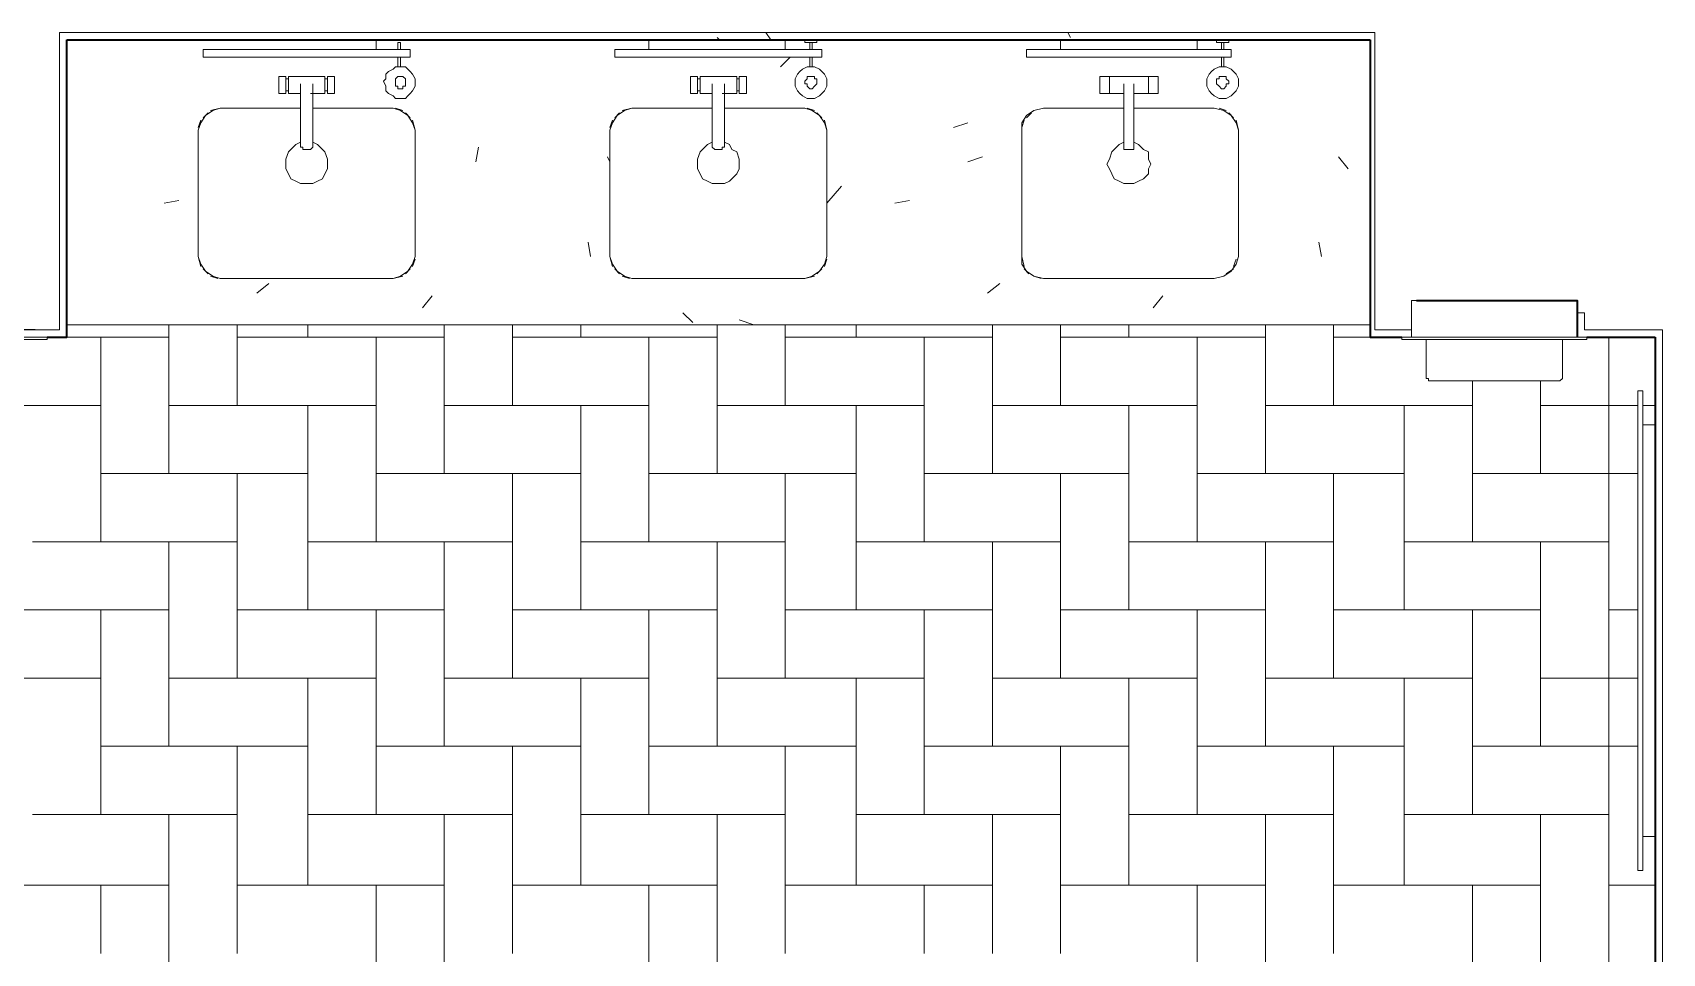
# Model space of a CAD drawing. Header units: inches. Extents: x 41 to 295, y 38 to 271.
# Drawn here: x 272.8 to 284.69, y 175.57 to 182.29 of the extents above; entities that cross this region are included whole.
import ezdxf

# ---------------------------------------------------------------- set-up
doc = ezdxf.new("R2010")
doc.units = ezdxf.units.IN
doc.header["$MEASUREMENT"] = 0

msp = doc.modelspace()

# ---------------------------------------------------------------- linework, layer by layer
msp.add_line((272.818, 180.124), (271.573, 180.124))
at = {"color": 7, "lineweight": 13}
for points in [[(272.818, 180.124), (272.996, 180.124), (272.996, 182.24), (272.996, 182.293)], [(272.996, 182.293), (282.595, 182.293)], [(282.595, 182.293), (282.595, 182.24)], [(282.595, 180.124), (282.595, 182.24)], [(284.693, 180.124), (284.64, 180.124), (284.124, 180.124), (284.124, 180.249), (284.071, 180.249)], [(282.862, 180.124), (282.595, 180.124)], [(284.64, 179.431), (284.64, 180.071), (284.178, 180.071)], [(284.64, 169.867), (284.693, 169.867), (284.693, 180.124)], [(284.64, 175.573), (284.64, 176.427)]]:
    msp.add_lwpolyline(points, dxfattribs=at)
at = {"color": 7, "lineweight": 35}
for points in [[(272.907, 180.071), (273.049, 180.071), (273.049, 182.24)], [(273.049, 182.24), (282.56, 182.24)], [(282.56, 182.24), (282.56, 180.071), (282.791, 180.071)], [(282.898, 180.338), (284.071, 180.338), (284.071, 180.071)], [(284.142, 180.071), (284.64, 180.071)], [(284.64, 180.071), (284.64, 169.92)]]:
    msp.add_lwpolyline(points, dxfattribs=at)
at = {"color": 7, "lineweight": 9}
for points in [[(275.306, 182.169), (275.306, 182.24), (274.293, 182.24), (273.049, 182.24), (273.049, 180.16), (282.56, 180.16), (282.56, 182.24)], [(277.635, 182.24), (277.298, 182.24), (275.307, 182.24)], [(275.485, 182.222), (275.466, 182.222), (275.466, 182.169)], [(275.466, 182.169), (275.485, 182.169), (275.485, 182.222)], [(277.298, 182.169), (277.298, 182.24), (278.293, 182.24), (278.293, 182.169)], [(277.813, 182.24), (277.795, 182.258)], [(278.293, 182.24), (277.973, 182.24)], [(278.187, 182.24), (278.151, 182.293)], [(281.298, 182.169), (281.298, 182.24), (280.302, 182.24), (278.293, 182.24)], [(278.595, 182.24), (278.364, 182.24), (278.595, 182.24)], [(278.435, 182.24), (278.524, 182.24), (278.435, 182.24)], [(278.524, 182.24), (278.524, 182.222), (278.435, 182.222)], [(278.435, 182.222), (278.435, 182.24), (278.524, 182.24)], [(278.489, 182.222), (278.489, 182.169), (278.471, 182.169)], [(278.489, 182.222), (278.471, 182.222)], [(278.489, 182.222), (278.471, 182.222), (278.471, 182.169)], [(278.471, 182.222), (278.471, 182.222)], [(280.64, 182.24), (280.302, 182.24)], [(280.302, 182.24), (280.302, 182.169)], [(280.373, 182.258), (280.355, 182.293)], [(281.298, 182.24), (280.96, 182.24)], [(282.56, 182.24), (281.298, 182.24)], [(281.6, 182.24), (281.369, 182.24), (281.6, 182.24)], [(281.44, 182.24), (281.529, 182.24), (281.44, 182.24)], [(281.529, 182.24), (281.529, 182.222), (281.44, 182.222)], [(281.44, 182.222), (281.44, 182.24), (281.529, 182.24)], [(281.493, 182.222), (281.476, 182.222)], [(281.493, 182.222), (281.476, 182.222), (281.476, 182.169)], [(281.476, 182.169), (281.493, 182.169), (281.493, 182.222)], [(281.476, 182.222), (281.476, 182.222)], [(274.044, 182.169), (274.044, 182.115)], [(275.538, 182.115), (275.52, 182.115), (275.502, 182.115), (275.485, 182.115), (275.466, 182.115), (274.133, 182.115), (274.116, 182.115), (274.098, 182.115), (274.08, 182.115), (274.062, 182.115), (274.044, 182.115), (274.062, 182.115), (274.08, 182.115), (274.098, 182.115), (274.116, 182.115), (274.133, 182.115), (275.466, 182.115), (275.485, 182.115), (275.466, 182.115), (275.466, 182.044)], [(274.133, 182.169), (274.115, 182.169), (274.133, 182.169)], [(274.133, 182.169), (274.115, 182.169), (274.133, 182.169)], [(274.133, 182.115), (274.115, 182.115), (274.133, 182.115)], [(275.485, 182.115), (275.466, 182.115), (274.133, 182.115), (274.116, 182.115), (274.133, 182.115)], [(275.306, 182.169), (274.293, 182.169)], [(275.466, 182.115), (275.485, 182.115), (275.502, 182.115), (275.52, 182.115), (275.538, 182.115), (275.555, 182.115), (275.555, 182.169)], [(275.485, 182.169), (275.466, 182.169), (275.485, 182.169), (275.502, 182.169), (275.52, 182.169), (275.538, 182.169), (275.555, 182.169)], [(275.538, 182.169), (275.52, 182.169), (275.502, 182.169), (275.485, 182.169), (275.466, 182.169)], [(275.466, 182.115), (275.485, 182.115)], [(275.485, 182.044), (275.485, 182.115)], [(278.471, 182.169), (277.138, 182.169), (277.12, 182.169), (277.102, 182.169), (277.084, 182.169), (277.067, 182.169), (277.049, 182.169), (277.049, 182.115)], [(277.049, 182.115), (277.067, 182.115), (277.084, 182.115), (277.102, 182.115), (277.12, 182.115), (277.138, 182.115), (278.471, 182.115), (278.489, 182.115), (278.471, 182.115), (277.138, 182.115)], [(277.067, 182.169), (277.084, 182.169), (277.102, 182.169), (277.12, 182.169), (277.138, 182.169), (278.471, 182.169), (278.489, 182.169), (278.471, 182.169)], [(277.067, 182.115), (277.084, 182.115), (277.102, 182.115), (277.12, 182.115), (277.138, 182.115)], [(277.138, 182.169), (277.12, 182.169), (277.138, 182.169)], [(277.138, 182.169), (277.12, 182.169), (277.138, 182.169)], [(277.138, 182.115), (277.12, 182.115), (277.138, 182.115)], [(278.489, 182.115), (278.471, 182.115), (277.138, 182.115), (277.12, 182.115), (277.138, 182.115)], [(278.293, 182.169), (277.298, 182.169)], [(278.258, 182.044), (278.329, 182.115)], [(278.471, 182.044), (278.471, 182.115), (278.489, 182.115)], [(278.489, 182.044), (278.489, 182.115)], [(278.56, 182.115), (278.56, 182.169)], [(281.476, 182.169), (280.142, 182.169), (280.107, 182.169), (280.089, 182.169), (280.071, 182.169), (280.053, 182.169), (280.053, 182.115)], [(281.493, 182.115), (281.476, 182.115), (280.142, 182.115), (280.107, 182.115), (280.089, 182.115), (280.071, 182.115), (280.053, 182.115)], [(280.071, 182.169), (280.089, 182.169), (280.107, 182.169), (280.142, 182.169), (281.476, 182.169), (281.493, 182.169), (281.476, 182.169)], [(280.071, 182.115), (280.089, 182.115), (280.107, 182.115), (280.142, 182.115)], [(281.493, 182.115), (281.476, 182.115), (280.142, 182.115), (280.124, 182.115), (280.107, 182.115), (280.124, 182.115), (280.142, 182.115)], [(280.142, 182.115), (281.476, 182.115), (281.493, 182.115), (281.476, 182.115), (281.476, 182.044)], [(281.298, 182.169), (280.302, 182.169)], [(281.476, 182.169), (281.493, 182.169), (281.511, 182.169), (281.529, 182.169), (281.547, 182.169), (281.529, 182.169), (281.511, 182.169), (281.493, 182.169), (281.476, 182.169), (281.333, 182.169)], [(281.476, 182.169), (281.476, 182.169)], [(281.493, 182.044), (281.493, 182.115)], [(281.547, 182.115), (281.547, 182.169)], [(274.649, 181.973), (274.596, 181.973)], [(274.933, 181.973), (274.667, 181.973)], [(275.004, 181.973), (274.951, 181.973)], [(277.653, 181.973), (277.6, 181.973)], [(277.938, 181.973), (277.671, 181.973)], [(278.009, 181.973), (277.955, 181.973)], [(280.658, 181.973), (280.587, 181.973)], [(280.942, 181.973), (280.658, 181.973)], [(281.013, 181.973), (280.942, 181.973)], [(274.667, 181.955), (274.649, 181.955)], [(274.649, 181.867), (274.667, 181.867)], [(274.756, 181.92), (274.756, 181.884), (274.756, 181.831), (274.756, 181.742), (274.756, 181.653), (274.756, 181.547), (274.756, 181.476)], [(274.809, 181.44), (274.827, 181.44), (274.844, 181.458), (274.844, 181.476), (274.844, 181.547), (274.844, 181.653), (274.844, 181.742), (274.844, 181.831), (274.844, 181.884), (274.844, 181.92)], [(274.951, 181.955), (274.933, 181.955)], [(274.933, 181.867), (274.951, 181.867)], [(277.671, 181.955), (277.653, 181.955)], [(277.653, 181.867), (277.671, 181.867)], [(277.76, 181.92), (277.76, 181.884), (277.76, 181.831), (277.76, 181.742), (277.76, 181.653), (277.76, 181.547), (277.76, 181.476)], [(277.795, 181.44), (277.813, 181.44), (277.831, 181.44), (277.831, 181.458), (277.849, 181.458), (277.849, 181.476), (277.849, 181.547), (277.849, 181.653), (277.849, 181.742), (277.849, 181.831), (277.849, 181.884), (277.849, 181.92)], [(277.955, 181.955), (277.938, 181.955)], [(277.938, 181.867), (277.955, 181.867)], [(280.658, 181.955), (280.658, 181.955)], [(280.658, 181.867), (280.658, 181.867)], [(280.764, 181.92), (280.764, 181.884), (280.764, 181.831), (280.764, 181.742), (280.764, 181.653), (280.764, 181.547), (280.764, 181.476)], [(280.8, 181.44), (280.818, 181.44), (280.836, 181.44), (280.836, 181.458), (280.836, 181.476), (280.836, 181.547), (280.836, 181.653), (280.836, 181.742), (280.836, 181.831), (280.836, 181.884), (280.836, 181.92)], [(280.942, 181.955), (280.942, 181.955)], [(280.942, 181.867), (280.942, 181.867)], [(275.573, 181.653), (275.591, 181.582), (275.591, 180.658), (275.573, 180.604), (275.538, 180.551), (275.485, 180.516), (275.431, 180.498), (274.169, 180.498), (274.116, 180.516), (274.062, 180.551), (274.027, 180.604), (274.009, 180.658), (274.009, 181.582), (274.027, 181.635), (274.062, 181.689), (274.116, 181.724), (274.169, 181.742), (274.756, 181.742)], [(274.009, 181.582), (274.027, 181.635), (274.062, 181.689), (274.115, 181.724), (274.169, 181.742), (274.098, 181.724)], [(274.169, 181.742), (274.756, 181.742)], [(274.596, 181.849), (274.649, 181.849)], [(274.667, 181.849), (274.756, 181.849)], [(274.827, 181.849), (274.933, 181.849)], [(275.431, 181.742), (274.844, 181.742), (275.431, 181.742), (275.485, 181.724), (275.538, 181.689), (275.573, 181.635), (275.591, 181.582)], [(274.951, 181.849), (275.004, 181.849)], [(275.591, 181.582), (275.573, 181.635), (275.538, 181.689), (275.485, 181.724), (275.431, 181.742)], [(275.502, 181.724), (275.449, 181.742)], [(278.578, 181.653), (278.595, 181.582), (278.595, 180.658), (278.578, 180.604), (278.542, 180.551), (278.489, 180.516), (278.435, 180.498), (277.173, 180.498), (277.12, 180.516), (277.067, 180.551), (277.031, 180.604), (277.013, 180.658), (277.013, 181.582), (277.031, 181.635), (277.067, 181.689), (277.12, 181.724), (277.173, 181.742), (277.76, 181.742)], [(277.013, 181.582), (277.031, 181.635), (277.067, 181.689), (277.12, 181.724), (277.173, 181.742), (277.102, 181.724)], [(277.173, 181.742), (277.76, 181.742)], [(277.6, 181.849), (277.653, 181.849)], [(277.671, 181.849), (277.76, 181.849)], [(277.831, 181.849), (277.938, 181.849)], [(278.435, 181.742), (277.849, 181.742), (278.435, 181.742), (278.489, 181.724), (278.542, 181.689), (278.578, 181.635), (278.595, 181.582)], [(277.955, 181.849), (278.009, 181.849)], [(278.595, 181.582), (278.578, 181.635), (278.542, 181.689), (278.489, 181.724), (278.435, 181.742)], [(278.507, 181.724), (278.453, 181.742)], [(281.582, 181.653), (281.6, 181.582), (281.6, 180.658), (281.582, 180.604), (281.547, 180.551), (281.493, 180.516), (281.422, 180.498), (280.178, 180.498), (280.107, 180.516), (280.053, 180.551), (280.018, 180.604), (280.018, 180.658), (280.018, 181.582), (280.018, 181.635), (280.053, 181.689), (280.107, 181.724), (280.178, 181.742), (280.764, 181.742)], [(280.018, 181.582), (280.018, 181.635), (280.053, 181.689), (280.107, 181.724), (280.178, 181.742), (280.107, 181.724)], [(280.178, 181.742), (280.764, 181.742)], [(280.587, 181.849), (280.658, 181.849)], [(280.658, 181.849), (280.764, 181.849)], [(280.836, 181.849), (280.942, 181.849)], [(281.422, 181.742), (280.836, 181.742), (281.422, 181.742), (281.493, 181.724), (281.547, 181.689), (281.582, 181.635), (281.6, 181.582)], [(280.942, 181.849), (281.013, 181.849)], [(281.6, 181.582), (281.582, 181.635), (281.547, 181.689), (281.493, 181.724), (281.422, 181.742)], [(281.511, 181.724), (281.458, 181.742)], [(274.027, 181.653), (274.009, 181.6)], [(274.08, 181.707), (274.044, 181.671)], [(275.555, 181.671), (275.52, 181.707)], [(277.031, 181.653), (277.013, 181.6)], [(277.084, 181.707), (277.049, 181.671)], [(278.56, 181.671), (278.524, 181.707)], [(279.52, 181.6), (279.626, 181.635)], [(280.035, 181.653), (280.018, 181.6)], [(280.089, 181.707), (280.053, 181.671)], [(281.564, 181.671), (281.529, 181.707)], [(274.009, 181.565), (274.009, 180.658)], [(275.591, 180.658), (275.591, 181.565)], [(277.013, 181.565), (277.013, 180.658)], [(278.595, 180.658), (278.595, 181.565)], [(280.018, 181.565), (280.018, 180.658)], [(281.6, 180.658), (281.6, 181.565)], [(274.649, 181.333), (274.649, 181.369), (274.667, 181.422), (274.684, 181.44), (274.72, 181.476), (274.756, 181.493)], [(274.844, 181.493), (274.88, 181.476), (274.916, 181.44), (274.933, 181.422), (274.951, 181.369), (274.951, 181.333), (274.951, 181.298), (274.933, 181.262), (274.916, 181.227), (274.88, 181.209), (274.844, 181.191), (274.809, 181.191), (274.756, 181.191), (274.72, 181.209), (274.684, 181.227), (274.667, 181.262), (274.649, 181.298), (274.649, 181.333)], [(274.809, 181.44), (274.791, 181.44), (274.773, 181.44), (274.773, 181.458), (274.756, 181.458), (274.756, 181.476)], [(276.035, 181.351), (276.053, 181.458)], [(277.013, 181.351), (276.996, 181.387)], [(277.653, 181.333), (277.653, 181.369), (277.671, 181.422), (277.689, 181.44), (277.724, 181.476), (277.76, 181.493)], [(277.849, 181.493), (277.885, 181.476), (277.902, 181.44), (277.938, 181.422), (277.955, 181.369), (277.955, 181.333), (277.955, 181.298), (277.938, 181.262), (277.902, 181.227), (277.885, 181.209), (277.849, 181.191), (277.795, 181.191), (277.76, 181.191), (277.724, 181.209), (277.689, 181.227), (277.671, 181.262), (277.653, 181.298), (277.653, 181.333)], [(277.795, 181.44), (277.778, 181.44), (277.76, 181.458), (277.76, 181.476)], [(279.626, 181.351), (279.733, 181.387)], [(280.64, 181.333), (280.658, 181.369), (280.675, 181.422), (280.693, 181.44), (280.729, 181.476), (280.764, 181.493)], [(280.836, 181.493), (280.871, 181.476), (280.907, 181.44), (280.942, 181.422), (280.942, 181.369), (280.96, 181.333), (280.942, 181.298), (280.942, 181.262), (280.907, 181.227), (280.871, 181.209), (280.836, 181.191), (280.8, 181.191), (280.764, 181.191), (280.729, 181.209), (280.693, 181.227), (280.675, 181.262), (280.658, 181.298), (280.64, 181.333)], [(280.8, 181.44), (280.782, 181.44), (280.764, 181.44), (280.764, 181.458), (280.764, 181.476)], [(282.4, 181.298), (282.329, 181.387)], [(278.595, 181.049), (278.702, 181.173)], [(273.76, 181.049), (273.867, 181.067)], [(279.093, 181.049), (279.2, 181.067)], [(276.871, 180.658), (276.853, 180.764)], [(282.205, 180.658), (282.187, 180.764)], [(274.169, 180.498), (274.115, 180.516), (274.062, 180.551), (274.027, 180.604), (274.009, 180.658), (274.027, 180.587)], [(274.044, 180.569), (274.08, 180.533)], [(275.591, 180.658), (275.573, 180.604), (275.538, 180.551), (275.485, 180.516), (275.431, 180.498), (275.502, 180.516)], [(275.52, 180.533), (275.555, 180.569)], [(275.573, 180.587), (275.591, 180.64)], [(277.173, 180.498), (277.12, 180.516), (277.067, 180.551), (277.031, 180.604), (277.013, 180.658), (277.031, 180.587)], [(277.049, 180.569), (277.084, 180.533)], [(278.595, 180.658), (278.578, 180.604), (278.542, 180.551), (278.489, 180.516), (278.435, 180.498), (278.507, 180.516)], [(278.524, 180.533), (278.56, 180.569)], [(278.578, 180.587), (278.595, 180.64)], [(280.178, 180.498), (280.107, 180.516), (280.053, 180.551), (280.018, 180.604), (280.018, 180.658), (280.035, 180.587)], [(280.035, 180.569), (280.071, 180.533)], [(281.6, 180.658), (281.582, 180.604), (281.547, 180.551), (281.493, 180.516), (281.422, 180.498), (281.493, 180.516)], [(281.511, 180.533), (281.564, 180.569)], [(281.564, 180.587), (281.582, 180.64)], [(274.098, 180.516), (274.151, 180.498)], [(274.169, 180.498), (275.431, 180.498)], [(274.436, 180.391), (274.524, 180.462)], [(277.102, 180.516), (277.156, 180.498)], [(277.173, 180.498), (278.435, 180.498)], [(279.769, 180.391), (279.858, 180.462)], [(280.107, 180.516), (280.16, 180.498)], [(280.178, 180.498), (281.422, 180.498)], [(275.645, 180.284), (275.715, 180.373)], [(280.978, 180.284), (281.049, 180.373)], [(282.862, 180.338), (282.862, 180.071)], [(284.071, 180.338), (282.862, 180.338)], [(284.071, 180.071), (284.071, 180.338)], [(277.618, 180.178), (277.546, 180.249)], [(278.062, 180.16), (277.955, 180.196)], [(273.049, 180.16), (282.56, 180.16)], [(282.791, 180.071), (282.791, 180.053)], [(284.142, 180.071), (282.791, 180.071)], [(282.862, 180.071), (284.071, 180.071)], [(284.142, 180.053), (284.142, 180.071)], [(284.693, 180.124), (284.693, 180.124)], [(282.791, 180.053), (284.142, 180.053)], [(282.969, 180.053), (282.969, 179.769)], [(283.964, 179.769), (283.964, 180.053)], [(284.302, 179.947), (284.302, 177.956)], [(282.969, 179.769), (282.987, 179.769), (282.987, 179.751)], [(282.987, 179.751), (283.946, 179.751)], [(283.946, 179.751), (283.964, 179.769)], [(284.515, 179.68), (284.515, 179.662), (284.515, 179.644), (284.515, 179.627), (284.515, 179.591), (284.515, 176.267), (284.515, 176.249), (284.515, 176.267), (284.515, 179.591)], [(284.551, 176.267), (284.551, 179.591), (284.551, 179.627), (284.551, 179.644), (284.551, 179.662), (284.551, 179.68), (284.515, 179.68)], [(284.515, 179.662), (284.515, 179.644), (284.515, 179.627), (284.515, 179.591)], [(284.515, 176.249), (284.515, 176.267), (284.515, 179.591), (284.515, 179.609), (284.515, 179.627), (284.515, 179.609), (284.515, 179.591)], [(284.551, 179.662), (284.551, 179.644), (284.551, 179.627), (284.551, 179.591), (284.551, 176.267), (284.551, 176.249), (284.551, 176.267)], [(284.551, 176.427), (284.551, 179.431)], [(284.551, 179.431), (284.64, 179.431), (284.64, 176.427), (284.551, 176.427)], [(284.64, 179.093), (284.64, 179.431)], [(284.64, 178.098), (284.64, 178.773)], [(284.302, 178.578), (284.213, 178.578)], [(284.302, 175.502), (284.302, 175.573), (284.302, 178.578)], [(284.64, 177.102), (284.64, 177.76)], [(284.64, 176.427), (284.64, 176.765)], [(284.515, 176.267), (284.515, 176.249), (284.515, 176.231), (284.515, 176.213), (284.515, 176.196), (284.515, 176.178), (284.551, 176.178)], [(284.515, 176.249), (284.515, 176.267), (284.515, 176.249), (284.515, 176.231), (284.515, 176.213), (284.515, 176.196)], [(284.551, 176.249), (284.551, 176.267), (284.551, 176.249), (284.551, 176.231), (284.551, 176.213), (284.551, 176.196), (284.551, 176.178)], [(284.551, 176.196), (284.551, 176.213), (284.551, 176.231), (284.551, 176.249), (284.551, 176.267)], [(284.551, 176.249), (284.551, 176.267)]]:
    msp.add_lwpolyline(points, dxfattribs=at)
for points in [[(278.435, 182.222), (278.453, 182.222), (278.471, 182.222), (278.489, 182.222), (278.507, 182.222), (278.524, 182.222), (278.507, 182.222), (278.489, 182.222), (278.471, 182.222), (278.453, 182.222)], [(278.453, 182.24), (278.471, 182.24), (278.489, 182.24), (278.507, 182.24), (278.489, 182.24), (278.471, 182.24)], [(281.44, 182.222), (281.458, 182.222), (281.476, 182.222), (281.493, 182.222), (281.511, 182.222), (281.529, 182.222), (281.511, 182.222), (281.493, 182.222), (281.476, 182.222), (281.458, 182.222)], [(281.458, 182.24), (281.476, 182.24), (281.493, 182.24), (281.511, 182.24), (281.493, 182.24), (281.476, 182.24)], [(275.466, 182.169), (274.133, 182.169), (274.115, 182.169), (274.098, 182.169), (274.08, 182.169), (274.062, 182.169), (274.044, 182.169), (274.062, 182.169), (274.08, 182.169), (274.098, 182.169), (274.115, 182.169), (274.133, 182.169), (275.466, 182.169), (275.484, 182.169)], [(278.489, 182.169), (278.471, 182.169), (278.489, 182.169), (278.507, 182.169), (278.524, 182.169), (278.542, 182.169), (278.56, 182.169), (278.542, 182.169), (278.524, 182.169), (278.507, 182.169)], [(278.471, 182.115), (278.489, 182.115), (278.507, 182.115), (278.524, 182.115), (278.542, 182.115), (278.56, 182.115), (278.542, 182.115), (278.524, 182.115), (278.507, 182.115), (278.489, 182.115)], [(280.142, 182.169), (280.124, 182.169), (280.107, 182.169), (280.124, 182.169)], [(280.142, 182.169), (280.124, 182.169), (280.107, 182.169), (280.124, 182.169)], [(280.142, 182.115), (280.124, 182.115), (280.107, 182.115), (280.124, 182.115)], [(281.476, 182.115), (281.493, 182.115), (281.511, 182.115), (281.529, 182.115), (281.547, 182.115), (281.529, 182.115), (281.511, 182.115), (281.493, 182.115)], [(274.596, 181.92), (274.596, 181.955), (274.596, 181.973), (274.596, 181.955), (274.596, 181.92), (274.596, 181.867), (274.596, 181.849), (274.596, 181.867)], [(274.649, 181.92), (274.649, 181.938), (274.649, 181.955), (274.649, 181.938), (274.649, 181.92), (274.649, 181.884), (274.649, 181.867), (274.649, 181.884), (274.649, 181.92), (274.649, 181.955), (274.649, 181.973), (274.649, 181.955), (274.649, 181.92), (274.649, 181.867), (274.649, 181.849), (274.649, 181.867)], [(274.667, 181.92), (274.667, 181.955), (274.667, 181.973), (274.667, 181.955), (274.667, 181.92), (274.667, 181.867), (274.667, 181.849), (274.667, 181.867), (274.667, 181.92), (274.667, 181.938), (274.667, 181.955), (274.667, 181.938), (274.667, 181.92), (274.667, 181.884), (274.667, 181.867), (274.667, 181.884)], [(274.933, 181.92), (274.933, 181.938), (274.933, 181.955), (274.933, 181.938), (274.933, 181.92), (274.933, 181.884), (274.933, 181.867), (274.933, 181.884), (274.933, 181.92), (274.933, 181.955), (274.933, 181.973), (274.933, 181.955), (274.933, 181.92), (274.933, 181.867), (274.933, 181.849), (274.933, 181.867)], [(274.951, 181.92), (274.951, 181.955), (274.951, 181.973), (274.951, 181.955), (274.951, 181.92), (274.951, 181.867), (274.951, 181.849), (274.951, 181.867), (274.951, 181.92), (274.951, 181.938), (274.951, 181.955), (274.951, 181.938), (274.951, 181.92), (274.951, 181.884), (274.951, 181.867), (274.951, 181.884)], [(275.004, 181.92), (275.004, 181.955), (275.004, 181.973), (275.004, 181.955), (275.004, 181.92), (275.004, 181.867), (275.004, 181.849), (275.004, 181.867)], [(275.36, 181.938), (275.378, 181.902), (275.378, 181.867), (275.396, 181.849), (275.431, 181.831), (275.449, 181.813), (275.485, 181.813), (275.52, 181.813), (275.538, 181.831), (275.555, 181.849), (275.573, 181.867), (275.591, 181.902), (275.591, 181.938), (275.591, 181.955), (275.573, 181.991), (275.555, 182.009), (275.538, 182.027), (275.52, 182.044), (275.485, 182.044), (275.449, 182.044), (275.431, 182.027), (275.396, 182.009), (275.378, 181.991), (275.378, 181.955)], [(275.449, 181.938), (275.449, 181.92), (275.449, 181.902), (275.466, 181.902), (275.466, 181.884), (275.485, 181.884), (275.502, 181.884), (275.502, 181.902), (275.52, 181.902), (275.52, 181.92), (275.52, 181.938), (275.52, 181.955), (275.502, 181.973), (275.485, 181.973), (275.466, 181.973), (275.449, 181.955)], [(277.6, 181.92), (277.6, 181.955), (277.6, 181.973), (277.6, 181.955), (277.6, 181.92), (277.6, 181.867), (277.6, 181.849), (277.6, 181.867)], [(277.653, 181.92), (277.653, 181.938), (277.653, 181.955), (277.653, 181.938), (277.653, 181.92), (277.653, 181.884), (277.653, 181.867), (277.653, 181.884), (277.653, 181.92), (277.653, 181.955), (277.653, 181.973), (277.653, 181.955), (277.653, 181.92), (277.653, 181.867), (277.653, 181.849), (277.653, 181.867)], [(277.671, 181.92), (277.671, 181.955), (277.671, 181.973), (277.671, 181.955), (277.671, 181.92), (277.671, 181.867), (277.671, 181.849), (277.671, 181.867), (277.671, 181.92), (277.671, 181.938), (277.671, 181.955), (277.671, 181.938), (277.671, 181.92), (277.671, 181.884), (277.671, 181.867), (277.671, 181.884)], [(277.938, 181.92), (277.938, 181.938), (277.938, 181.955), (277.938, 181.938), (277.938, 181.92), (277.938, 181.884), (277.938, 181.867), (277.938, 181.884), (277.938, 181.92), (277.938, 181.955), (277.938, 181.973), (277.938, 181.955), (277.938, 181.92), (277.938, 181.867), (277.938, 181.849), (277.938, 181.867)], [(277.955, 181.92), (277.955, 181.955), (277.955, 181.973), (277.955, 181.955), (277.955, 181.92), (277.955, 181.867), (277.955, 181.849), (277.955, 181.867), (277.955, 181.92), (277.955, 181.938), (277.955, 181.955), (277.955, 181.938), (277.955, 181.92), (277.955, 181.884), (277.955, 181.867), (277.955, 181.884)], [(278.009, 181.92), (278.009, 181.955), (278.009, 181.973), (278.009, 181.955), (278.009, 181.92), (278.009, 181.867), (278.009, 181.849), (278.009, 181.867)], [(278.364, 181.938), (278.364, 181.902), (278.382, 181.867), (278.4, 181.849), (278.418, 181.831), (278.453, 181.813), (278.489, 181.813), (278.507, 181.813), (278.542, 181.831), (278.56, 181.849), (278.578, 181.867), (278.595, 181.902), (278.595, 181.938), (278.595, 181.955), (278.578, 181.991), (278.56, 182.009), (278.542, 182.027), (278.507, 182.044), (278.489, 182.044), (278.453, 182.044), (278.418, 182.027), (278.4, 182.009), (278.382, 181.991), (278.364, 181.955)], [(278.435, 181.938), (278.435, 181.92), (278.453, 181.92), (278.453, 181.902), (278.471, 181.884), (278.489, 181.884), (278.507, 181.902), (278.524, 181.92), (278.524, 181.938), (278.524, 181.955), (278.507, 181.955), (278.507, 181.973), (278.489, 181.973), (278.471, 181.973), (278.453, 181.973), (278.453, 181.955)], [(280.587, 181.92), (280.587, 181.955), (280.587, 181.973), (280.587, 181.955), (280.587, 181.92), (280.587, 181.867), (280.587, 181.849), (280.587, 181.867)], [(280.658, 181.92), (280.658, 181.955), (280.658, 181.973), (280.658, 181.955), (280.658, 181.92), (280.658, 181.867), (280.658, 181.849), (280.658, 181.867), (280.658, 181.92), (280.658, 181.938), (280.658, 181.955), (280.658, 181.938), (280.658, 181.92), (280.658, 181.884), (280.658, 181.867), (280.658, 181.884), (280.658, 181.92), (280.658, 181.938), (280.658, 181.955), (280.658, 181.938), (280.658, 181.92), (280.658, 181.884), (280.658, 181.867), (280.658, 181.884), (280.658, 181.92), (280.658, 181.955), (280.658, 181.973), (280.658, 181.955), (280.658, 181.92), (280.658, 181.867), (280.658, 181.849), (280.658, 181.867)], [(280.942, 181.92), (280.942, 181.955), (280.942, 181.973), (280.942, 181.955), (280.942, 181.92), (280.942, 181.867), (280.942, 181.849), (280.942, 181.867), (280.942, 181.92), (280.942, 181.938), (280.942, 181.955), (280.942, 181.938), (280.942, 181.92), (280.942, 181.884), (280.942, 181.867), (280.942, 181.884), (280.942, 181.92), (280.942, 181.938), (280.942, 181.955), (280.942, 181.938), (280.942, 181.92), (280.942, 181.884), (280.942, 181.867), (280.942, 181.884), (280.942, 181.92), (280.942, 181.955), (280.942, 181.973), (280.942, 181.955), (280.942, 181.92), (280.942, 181.867), (280.942, 181.849), (280.942, 181.867)], [(281.013, 181.92), (281.013, 181.955), (281.013, 181.973), (281.013, 181.955), (281.013, 181.92), (281.013, 181.867), (281.013, 181.849), (281.013, 181.867)], [(281.369, 181.938), (281.369, 181.902), (281.387, 181.867), (281.404, 181.849), (281.422, 181.831), (281.458, 181.813), (281.476, 181.813), (281.511, 181.813), (281.547, 181.831), (281.564, 181.849), (281.582, 181.867), (281.6, 181.902), (281.6, 181.938), (281.6, 181.955), (281.582, 181.991), (281.564, 182.009), (281.547, 182.027), (281.511, 182.044), (281.476, 182.044), (281.458, 182.044), (281.422, 182.027), (281.404, 182.009), (281.387, 181.991), (281.369, 181.955)], [(281.44, 181.938), (281.44, 181.92), (281.458, 181.902), (281.476, 181.884), (281.493, 181.884), (281.511, 181.902), (281.511, 181.92), (281.529, 181.92), (281.529, 181.938), (281.511, 181.955), (281.511, 181.973), (281.493, 181.973), (281.476, 181.973), (281.458, 181.973), (281.458, 181.955), (281.44, 181.955)], [(272.907, 180.053), (271.538, 180.053), (271.538, 180.071), (272.907, 180.071)], [(284.515, 179.591), (284.515, 179.609), (284.515, 179.627), (284.515, 179.609)], [(284.551, 179.591), (284.551, 179.609), (284.551, 179.627), (284.551, 179.609)], [(284.551, 179.591), (284.551, 179.609), (284.551, 179.627), (284.551, 179.609)]]:
    msp.add_lwpolyline(points, close=True, dxfattribs=at)
at = {"color": 253, "lineweight": 9, "true_color": 0x9a9a9a}
for points in [[(273.795, 180.071), (273.049, 180.071)], [(273.298, 180.071), (273.298, 178.578)], [(273.795, 180.16), (273.795, 179.076)], [(274.293, 180.16), (274.293, 179.573)], [(275.804, 180.071), (274.293, 180.071)], [(274.809, 180.16), (274.809, 180.071)], [(275.306, 180.071), (275.306, 178.578)], [(275.804, 180.16), (275.804, 179.076)], [(276.302, 180.16), (276.302, 179.573)], [(277.795, 180.071), (276.302, 180.071)], [(276.8, 180.16), (276.8, 180.071)], [(277.298, 180.071), (277.298, 178.578)], [(277.795, 180.16), (277.795, 179.076)], [(278.293, 180.16), (278.293, 179.573)], [(279.804, 180.071), (278.293, 180.071)], [(278.809, 180.16), (278.809, 180.071)], [(279.307, 180.071), (279.307, 178.578)], [(279.804, 180.16), (279.804, 179.076)], [(280.302, 180.16), (280.302, 179.573)], [(281.796, 180.071), (280.302, 180.071)], [(280.8, 180.16), (280.8, 180.071)], [(281.298, 180.071), (281.298, 178.578)], [(281.796, 180.16), (281.796, 179.076)], [(282.293, 180.16), (282.293, 179.573)], [(282.56, 180.071), (282.293, 180.071)], [(284.302, 180.071), (284.302, 179.573)], [(283.307, 179.751), (283.307, 178.578)], [(283.804, 179.751), (283.804, 179.076)], [(273.298, 179.573), (271.804, 179.573)], [(275.306, 179.573), (273.795, 179.573)], [(274.809, 179.573), (274.809, 178.08)], [(277.298, 179.573), (275.804, 179.573)], [(276.8, 179.573), (276.8, 178.08)], [(279.307, 179.573), (277.795, 179.573)], [(278.809, 179.573), (278.809, 178.08)], [(281.298, 179.573), (279.805, 179.573)], [(280.8, 179.573), (280.8, 178.08)], [(283.307, 179.573), (281.796, 179.573)], [(282.809, 179.573), (282.809, 178.08)], [(284.515, 179.573), (283.804, 179.573)], [(284.64, 179.573), (284.551, 179.573)], [(274.809, 179.076), (273.298, 179.076)], [(274.293, 179.076), (274.293, 177.582)], [(276.8, 179.076), (275.307, 179.076)], [(276.302, 179.076), (276.302, 177.582)], [(278.809, 179.076), (277.298, 179.076)], [(278.293, 179.076), (278.293, 177.582)], [(280.8, 179.076), (279.307, 179.076)], [(280.302, 179.076), (280.302, 177.582)], [(282.809, 179.076), (281.298, 179.076)], [(282.293, 179.076), (282.293, 177.582)], [(284.515, 179.076), (283.307, 179.076)], [(284.302, 179.076), (284.302, 177.582)], [(274.293, 178.578), (272.8, 178.578)], [(273.795, 178.578), (273.795, 177.085)], [(276.302, 178.578), (274.809, 178.578)], [(275.804, 178.578), (275.804, 177.085)], [(278.293, 178.578), (276.8, 178.578)], [(277.795, 178.578), (277.795, 177.085)], [(280.302, 178.578), (278.809, 178.578)], [(279.804, 178.578), (279.804, 177.085)], [(282.293, 178.578), (280.8, 178.578)], [(281.796, 178.578), (281.796, 177.085)], [(284.302, 178.578), (282.809, 178.578)], [(283.804, 178.578), (283.804, 177.085)], [(273.795, 178.08), (272.302, 178.08)], [(273.298, 178.08), (273.298, 176.587)], [(275.804, 178.08), (274.293, 178.08)], [(275.306, 178.08), (275.306, 176.587)], [(277.795, 178.08), (276.302, 178.08)], [(277.298, 178.08), (277.298, 176.587)], [(279.804, 178.08), (278.293, 178.08)], [(279.307, 178.08), (279.307, 176.587)], [(281.796, 178.08), (280.302, 178.08)], [(281.298, 178.08), (281.298, 176.587)], [(283.804, 178.08), (282.293, 178.08)], [(283.307, 178.08), (283.307, 176.587)], [(284.515, 178.08), (284.302, 178.08)], [(273.298, 177.582), (271.804, 177.582)], [(275.306, 177.582), (273.795, 177.582)], [(274.809, 177.582), (274.809, 176.071)], [(277.298, 177.582), (275.804, 177.582)], [(276.8, 177.582), (276.8, 176.071)], [(279.307, 177.582), (277.795, 177.582)], [(278.809, 177.582), (278.809, 176.071)], [(281.298, 177.582), (279.805, 177.582)], [(280.8, 177.582), (280.8, 176.071)], [(283.307, 177.582), (281.796, 177.582)], [(282.809, 177.582), (282.809, 176.071)], [(284.515, 177.582), (283.804, 177.582)], [(274.809, 177.085), (273.298, 177.085)], [(274.293, 177.085), (274.293, 175.573)], [(276.8, 177.085), (275.307, 177.085)], [(276.302, 177.085), (276.302, 175.573)], [(278.809, 177.085), (277.298, 177.085)], [(278.293, 177.085), (278.293, 175.573)], [(280.8, 177.085), (279.307, 177.085)], [(280.302, 177.085), (280.302, 175.573)], [(282.809, 177.085), (281.298, 177.085)], [(282.293, 177.085), (282.293, 175.573)], [(284.515, 177.085), (283.307, 177.085)], [(284.302, 177.085), (284.302, 175.573)], [(274.293, 176.587), (272.8, 176.587)], [(273.795, 176.587), (273.795, 175.075)], [(276.302, 176.587), (274.809, 176.587)], [(275.804, 176.587), (275.804, 175.075)], [(278.293, 176.587), (276.8, 176.587)], [(277.795, 176.587), (277.795, 175.075)], [(280.302, 176.587), (278.809, 176.587)], [(279.804, 176.587), (279.804, 175.573)], [(282.293, 176.587), (280.8, 176.587)], [(281.796, 176.587), (281.796, 175.075)], [(284.302, 176.587), (282.809, 176.587)], [(283.804, 176.587), (283.804, 175.075)], [(273.795, 176.071), (272.302, 176.071)], [(273.298, 176.071), (273.298, 175.573)], [(275.804, 176.071), (274.293, 176.071)], [(275.306, 176.071), (275.306, 174.578)], [(277.795, 176.071), (276.302, 176.071)], [(277.298, 176.071), (277.298, 174.578)], [(279.804, 176.071), (278.293, 176.071)], [(279.307, 176.071), (279.307, 175.573)], [(281.796, 176.071), (280.302, 176.071)], [(281.298, 176.071), (281.298, 174.578)], [(283.804, 176.071), (282.293, 176.071)], [(283.307, 176.071), (283.307, 174.578)], [(284.64, 176.071), (284.302, 176.071)]]:
    msp.add_lwpolyline(points, dxfattribs=at)

doc.saveas('drawing.dxf')
